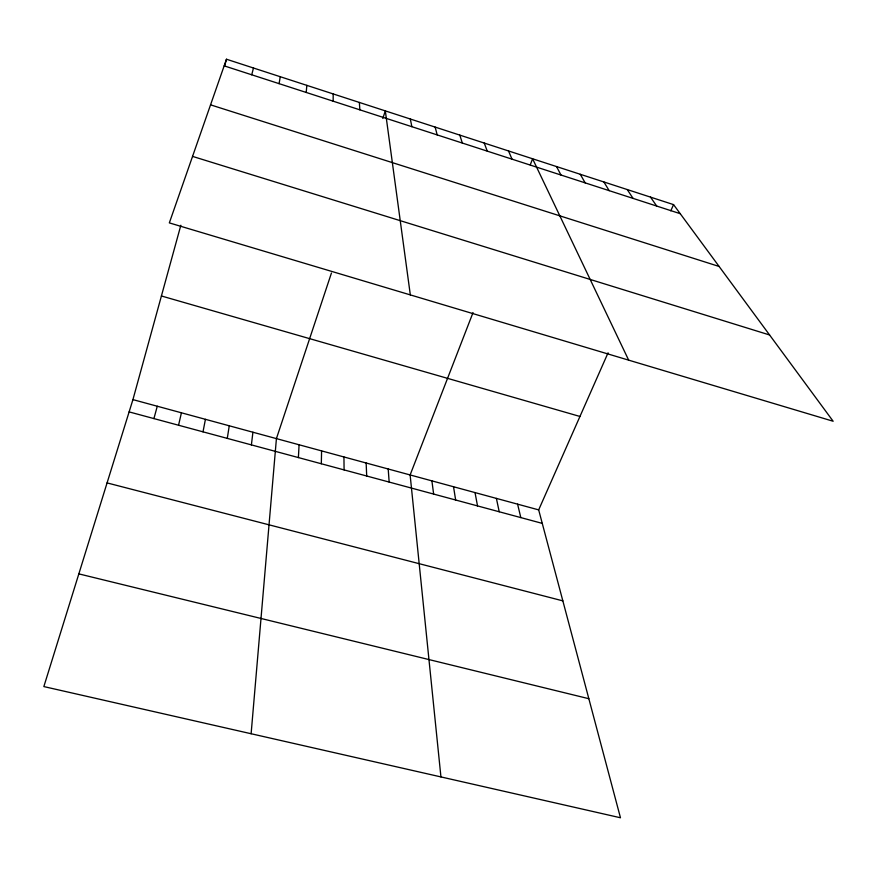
<?xml version="1.0" encoding="UTF-8"?>
<svg xmlns="http://www.w3.org/2000/svg" width="877" height="877" viewBox="0 0 877 877"><rect width="100%" height="100%" fill="white"/><g stroke="black" fill="none" stroke-linecap="round" stroke-linejoin="round"><path stroke-width="1.32" d="M333.15 101.184L333.194 93.927M321.322 463.758L321.585 450.888M298.399 457.575L299.079 444.771M251.118 733.742L276.419 438.621L331.44 273.032M306.226 92.458L306.829 85.354M251.392 444.891L252.916 432.229M227.286 438.379L229.259 425.794M279.094 83.666L280.256 76.716M203.004 431.835L205.426 419.327M178.546 425.235L181.429 412.804M251.732 74.797L253.475 68M153.924 418.592L157.268 406.237M608.068 352.817L538.675 509.888L620.477 817.77L43.85 686.581L132.931 399.616L180.848 225.257M224.665 65.819L226.474 59.23L673.547 204.615L833.15 421.245L169.338 222.89L226.474 59.23M382.8 118.483L385.321 110.886L410.326 294.902M473.021 312.607L410.129 474.95L440.934 776.923M530.245 164.876L532.602 158.781L628.666 360.14M670.806 210.82L673.547 204.615M78.831 573.876L588.84 698.706M107.071 482.909L562.848 600.866M129.116 411.894L542.26 523.383M132.931 399.616L538.675 509.888M161.412 295.977L579.949 416.465M192.545 156.391L769.589 334.97M210.546 104.845L719.118 266.465M224.161 65.852L680.223 213.681M650.482 197.106L656.72 206.062M627.241 189.553L633.051 198.388M603.847 181.945L609.197 190.66M580.267 174.282L585.178 182.865M556.522 166.553L560.973 175.027M508.507 150.943L512.015 159.154M484.236 143.05L487.261 151.129M459.789 135.102L462.322 143.05M435.145 127.088L437.185 134.905M517.594 504.165L520.817 517.594M496.382 498.399L499.232 511.773M410.326 119.02L411.861 126.694M475.027 492.589L477.516 505.908M453.53 486.757L455.645 500.011M431.901 480.87L433.633 494.069M388.204 468.998L389.158 482.065M359.362 102.445L359.855 109.833M366.147 463.001L366.696 476.003M343.937 456.972L344.091 469.908"/></g></svg>
